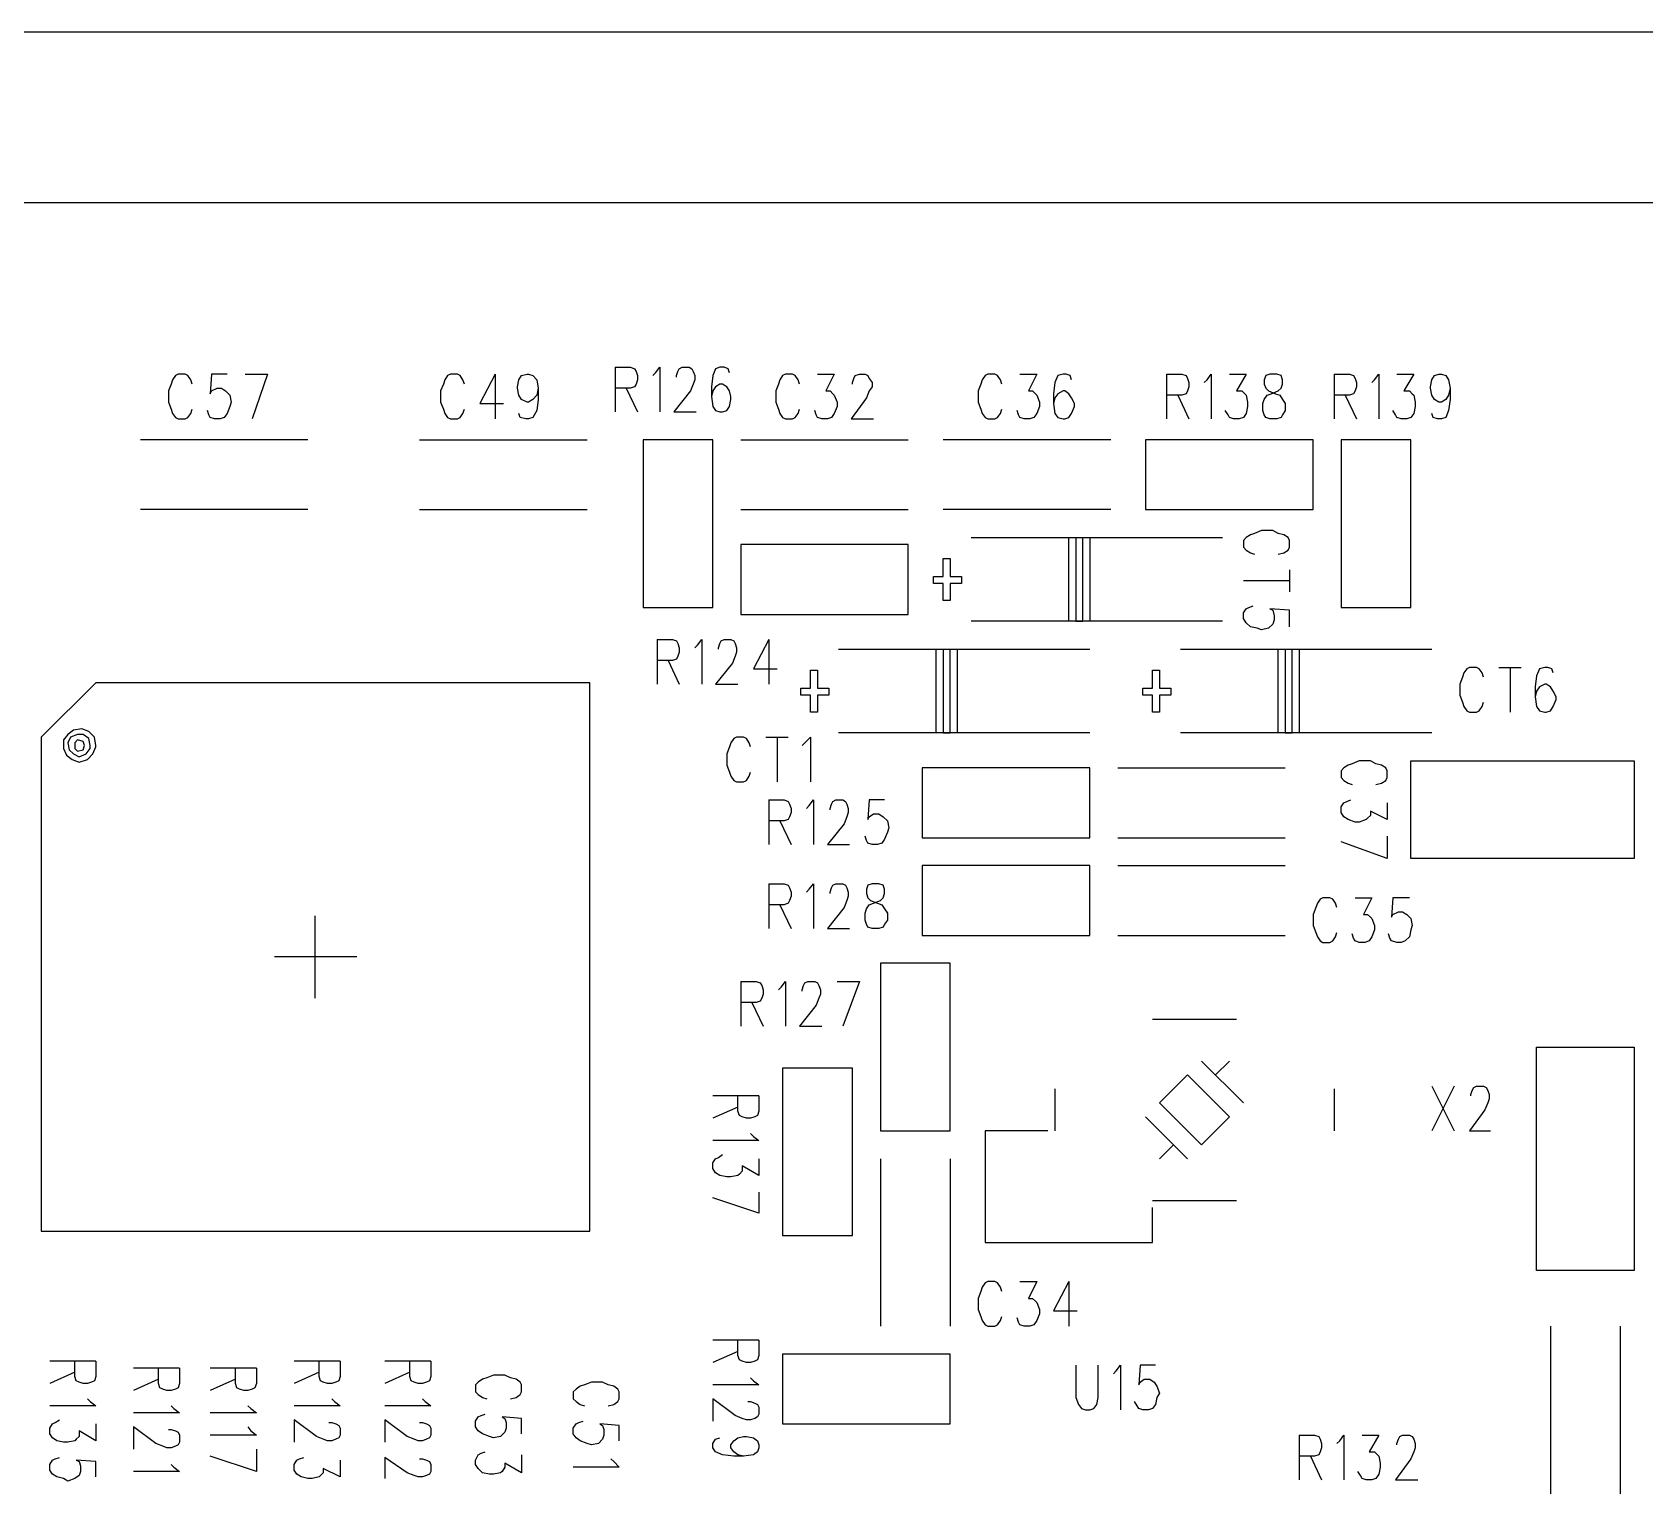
# Model space of a CAD drawing. Extents: x 295 to 953, y 10 to 290.
# Drawn here: x 544.35 to 592.76, y 206.12 to 250 of the extents above; entities that cross this region are included whole.
import ezdxf

# ---------------------------------------------------------------- set-up
doc = ezdxf.new("R2010")
doc.units = 0
doc.header["$LTSCALE"] = 5
doc.header["$MEASUREMENT"] = 0
doc.layers.add('SST0126_PHO', color=15, linetype='CONTINUOUS')

msp = doc.modelspace()

# ---------------------------------------------------------------- linework, layer by layer
at = {"layer": 'SST0126_PHO', "color": 7}
for p, q in [((864.353, 250), (505.478, 250)), ((519.517, 244.887), (835.938, 244.887)), ((548.645, 239.69), (548.561, 239.564)), ((548.729, 239.732), (548.645, 239.69)), ((548.938, 239.732), (548.729, 239.732)), ((549.022, 239.69), (548.938, 239.732)), ((549.106, 239.564), (549.022, 239.69)), ((549.735, 239.732), (549.693, 239.145)), ((550.196, 239.732), (549.735, 239.732)), ((550.74, 239.732), (551.411, 239.732)), ((551.411, 239.732), (550.95, 238.391)), ((556.817, 239.69), (556.733, 239.564)), ((556.901, 239.732), (556.817, 239.69)), ((557.111, 239.732), (556.901, 239.732)), ((557.194, 239.69), (557.111, 239.732)), ((557.278, 239.564), (557.194, 239.69)), ((558.242, 239.732), (557.781, 238.852)), ((558.242, 239.732), (558.242, 238.391)), ((558.955, 239.564), (559.039, 239.69)), ((559.039, 239.69), (559.206, 239.732)), ((559.206, 239.732), (559.248, 239.732)), ((559.248, 239.732), (559.374, 239.69)), ((559.374, 239.69), (559.5, 239.564)), ((561.847, 239.941), (562.308, 239.941)), ((561.847, 239.941), (561.847, 238.6)), ((562.308, 239.941), (562.433, 239.899)), ((562.433, 239.899), (562.475, 239.816)), ((562.475, 239.816), (562.517, 239.69)), ((562.517, 239.69), (562.517, 239.564)), ((562.978, 239.69), (563.062, 239.774)), ((563.062, 239.774), (563.188, 239.941)), ((563.188, 239.941), (563.188, 238.6)), ((563.691, 239.69), (563.732, 239.816)), ((563.691, 239.648), (563.691, 239.69)), ((563.732, 239.816), (563.774, 239.899)), ((563.774, 239.899), (563.858, 239.941)), ((563.858, 239.941), (564.068, 239.941)), ((564.068, 239.941), (564.152, 239.899)), ((564.152, 239.899), (564.193, 239.816)), ((564.193, 239.816), (564.235, 239.69)), ((564.235, 239.69), (564.235, 239.564)), ((564.78, 239.69), (564.738, 239.355)), ((564.864, 239.899), (564.78, 239.69)), ((564.99, 239.941), (564.864, 239.899)), ((565.115, 239.941), (564.99, 239.941)), ((565.241, 239.899), (565.115, 239.941)), ((565.283, 239.774), (565.241, 239.899)), ((566.876, 239.69), (566.792, 239.564)), ((566.96, 239.732), (566.876, 239.69)), ((567.169, 239.732), (566.96, 239.732)), ((567.253, 239.69), (567.169, 239.732)), ((567.337, 239.564), (567.253, 239.69)), ((567.923, 239.732), (568.426, 239.732)), ((568.426, 239.732), (568.175, 239.229)), ((569.013, 239.606), (569.055, 239.69)), ((569.055, 239.69), (569.181, 239.732)), ((569.181, 239.732), (569.348, 239.732)), ((569.348, 239.732), (569.432, 239.69)), ((569.432, 239.69), (569.474, 239.606)), ((572.953, 239.69), (572.869, 239.564)), ((573.036, 239.732), (572.953, 239.69)), ((573.246, 239.732), (573.036, 239.732)), ((573.33, 239.69), (573.246, 239.732)), ((573.414, 239.564), (573.33, 239.69)), ((574, 239.732), (574.503, 239.732)), ((574.503, 239.732), (574.252, 239.229)), ((575.132, 239.69), (575.048, 239.48)), ((575.3, 239.732), (575.132, 239.69)), ((575.383, 239.732), (575.3, 239.732)), ((575.509, 239.69), (575.383, 239.732)), ((575.551, 239.564), (575.509, 239.69)), ((578.401, 239.732), (578.862, 239.732)), ((578.401, 239.732), (578.401, 238.391)), ((578.862, 239.732), (578.988, 239.69)), ((578.988, 239.69), (579.03, 239.606)), ((579.616, 239.564), (579.742, 239.732)), ((579.742, 239.732), (579.742, 238.391)), ((580.287, 239.732), (580.79, 239.732)), ((580.79, 239.732), (580.496, 239.229)), ((581.377, 239.69), (581.335, 239.564)), ((581.502, 239.732), (581.377, 239.69)), ((581.712, 239.732), (581.502, 239.732)), ((581.838, 239.69), (581.712, 239.732)), ((581.879, 239.564), (581.838, 239.69)), ((583.43, 239.732), (583.891, 239.732)), ((583.43, 239.732), (583.43, 238.391)), ((583.891, 239.732), (584.017, 239.69)), ((584.017, 239.69), (584.059, 239.606)), ((584.646, 239.564), (584.771, 239.732)), ((584.771, 239.732), (584.771, 238.391)), ((585.316, 239.732), (585.819, 239.732)), ((585.819, 239.732), (585.526, 239.229)), ((586.364, 239.564), (586.448, 239.69)), ((586.448, 239.69), (586.573, 239.732)), ((586.573, 239.732), (586.657, 239.732)), ((586.657, 239.732), (586.783, 239.69)), ((586.783, 239.69), (586.867, 239.564)), ((548.519, 239.438), (548.435, 239.229)), ((548.435, 239.229), (548.435, 238.894)), ((548.561, 239.564), (548.519, 239.438)), ((549.148, 239.438), (549.106, 239.564)), ((549.693, 239.145), (549.735, 239.229)), ((549.735, 239.229), (549.902, 239.313)), ((549.902, 239.313), (550.028, 239.313)), ((550.028, 239.313), (550.154, 239.229)), ((550.154, 239.229), (550.279, 239.103)), ((556.692, 239.438), (556.608, 239.229)), ((556.608, 239.229), (556.608, 238.894)), ((556.733, 239.564), (556.692, 239.438)), ((557.32, 239.438), (557.278, 239.564)), ((558.913, 239.355), (558.955, 239.564)), ((558.913, 239.313), (558.913, 239.355)), ((558.955, 239.103), (558.913, 239.313)), ((559.5, 239.564), (559.541, 239.313)), ((559.541, 239.313), (559.5, 239.103)), ((559.541, 239.313), (559.541, 238.977)), ((562.308, 239.313), (561.847, 239.313)), ((562.182, 239.313), (562.517, 238.6)), ((562.433, 239.355), (562.308, 239.313)), ((562.475, 239.438), (562.433, 239.355)), ((562.517, 239.564), (562.475, 239.438)), ((564.11, 239.229), (563.607, 238.6)), ((564.193, 239.438), (564.11, 239.229)), ((564.235, 239.564), (564.193, 239.438)), ((564.738, 239.355), (564.738, 239.061)), ((564.78, 239.229), (564.738, 239.061)), ((564.864, 239.355), (564.78, 239.229)), ((564.99, 239.438), (564.864, 239.355)), ((565.074, 239.438), (564.99, 239.438)), ((565.199, 239.355), (565.074, 239.438)), ((565.283, 239.229), (565.199, 239.355)), ((565.325, 239.061), (565.283, 239.229)), ((566.75, 239.438), (566.666, 239.229)), ((566.666, 239.229), (566.666, 238.894)), ((566.792, 239.564), (566.75, 239.438)), ((567.379, 239.438), (567.337, 239.564)), ((568.175, 239.229), (568.301, 239.229)), ((568.301, 239.229), (568.384, 239.145)), ((568.384, 239.145), (568.426, 239.103)), ((568.971, 239.48), (569.013, 239.606)), ((568.971, 239.438), (568.971, 239.48)), ((569.474, 239.229), (569.39, 239.019)), ((569.474, 239.606), (569.558, 239.48)), ((569.558, 239.355), (569.474, 239.229)), ((569.558, 239.48), (569.558, 239.355)), ((572.827, 239.438), (572.743, 239.229)), ((572.743, 239.229), (572.743, 238.894)), ((572.869, 239.564), (572.827, 239.438)), ((573.456, 239.438), (573.414, 239.564)), ((574.252, 239.229), (574.378, 239.229)), ((574.378, 239.229), (574.461, 239.145)), ((574.461, 239.145), (574.503, 239.103)), ((575.048, 239.48), (575.006, 239.145)), ((575.006, 239.145), (575.006, 238.852)), ((575.132, 239.145), (575.048, 239.019)), ((575.3, 239.229), (575.132, 239.145)), ((575.342, 239.229), (575.3, 239.229)), ((575.467, 239.145), (575.342, 239.229)), ((575.551, 239.019), (575.467, 239.145)), ((578.988, 239.145), (578.862, 239.103)), ((579.03, 239.229), (578.988, 239.145)), ((579.03, 239.606), (579.072, 239.48)), ((579.072, 239.355), (579.03, 239.229)), ((579.072, 239.48), (579.072, 239.355)), ((579.533, 239.48), (579.616, 239.564)), ((580.496, 239.229), (580.664, 239.229)), ((580.664, 239.229), (580.748, 239.145)), ((580.748, 239.145), (580.79, 239.103)), ((581.335, 239.564), (581.335, 239.438)), ((581.335, 239.438), (581.377, 239.313)), ((581.377, 239.313), (581.46, 239.229)), ((581.418, 239.103), (581.544, 239.145)), ((581.46, 239.229), (581.67, 239.145)), ((581.544, 239.145), (581.754, 239.229)), ((581.67, 239.145), (581.796, 239.103)), ((581.754, 239.229), (581.838, 239.313)), ((581.838, 239.313), (581.879, 239.438)), ((581.879, 239.438), (581.879, 239.564)), ((584.017, 239.145), (583.891, 239.103)), ((584.059, 239.229), (584.017, 239.145)), ((584.059, 239.606), (584.101, 239.48)), ((584.101, 239.355), (584.059, 239.229)), ((584.101, 239.48), (584.101, 239.355)), ((584.562, 239.48), (584.646, 239.564)), ((585.526, 239.229), (585.693, 239.229)), ((585.693, 239.229), (585.777, 239.145)), ((585.777, 239.145), (585.819, 239.103)), ((586.322, 239.355), (586.364, 239.564)), ((586.322, 239.313), (586.322, 239.355)), ((586.364, 239.103), (586.322, 239.313)), ((586.867, 239.564), (586.909, 239.313)), ((586.909, 239.313), (586.867, 239.103)), ((586.909, 239.313), (586.909, 238.977)), ((548.435, 238.894), (548.519, 238.684)), ((548.519, 238.684), (548.561, 238.558)), ((549.106, 238.558), (549.148, 238.684)), ((549.651, 238.516), (549.609, 238.642)), ((550.279, 238.768), (550.196, 238.558)), ((550.279, 239.103), (550.321, 238.894)), ((550.321, 238.894), (550.279, 238.768)), ((556.608, 238.894), (556.692, 238.684)), ((556.692, 238.684), (556.733, 238.558)), ((557.278, 238.558), (557.32, 238.684)), ((557.781, 238.852), (558.494, 238.852)), ((559.039, 238.977), (558.955, 239.103)), ((559.206, 238.894), (559.039, 238.977)), ((559.248, 238.894), (559.206, 238.894)), ((559.374, 238.977), (559.248, 238.894)), ((559.5, 239.103), (559.374, 238.977)), ((559.5, 238.642), (559.374, 238.433)), ((559.541, 238.977), (559.5, 238.642)), ((564.738, 239.061), (564.78, 238.768)), ((564.78, 238.768), (564.864, 238.642)), ((564.864, 238.642), (564.99, 238.6)), ((565.074, 238.6), (565.199, 238.642)), ((565.199, 238.642), (565.283, 238.768)), ((565.283, 238.768), (565.325, 238.977)), ((565.325, 238.977), (565.325, 239.061)), ((566.666, 238.894), (566.75, 238.684)), ((566.75, 238.684), (566.792, 238.558)), ((567.337, 238.558), (567.379, 238.684)), ((567.882, 238.516), (567.84, 238.642)), ((568.426, 239.103), (568.51, 238.894)), ((568.51, 238.768), (568.426, 238.558)), ((568.51, 238.894), (568.51, 238.768)), ((569.39, 239.019), (568.929, 238.391)), ((572.743, 238.894), (572.827, 238.684)), ((572.827, 238.684), (572.869, 238.558)), ((573.414, 238.558), (573.456, 238.684)), ((573.958, 238.516), (573.917, 238.642)), ((574.503, 239.103), (574.587, 238.894)), ((574.587, 238.768), (574.503, 238.558)), ((574.587, 238.894), (574.587, 238.768)), ((575.048, 239.019), (575.006, 238.852)), ((575.006, 238.852), (575.048, 238.558)), ((575.635, 238.852), (575.551, 239.019)), ((575.551, 238.558), (575.635, 238.768)), ((575.635, 238.768), (575.635, 238.852)), ((578.862, 239.103), (578.401, 239.103)), ((578.736, 239.103), (579.072, 238.391)), ((580.245, 238.516), (580.161, 238.642)), ((580.79, 239.103), (580.832, 238.894)), ((580.832, 238.768), (580.79, 238.558)), ((580.832, 238.894), (580.832, 238.768)), ((581.293, 238.852), (581.335, 238.977)), ((581.293, 238.642), (581.293, 238.852)), ((581.335, 238.516), (581.293, 238.642)), ((581.335, 238.977), (581.418, 239.103)), ((581.796, 239.103), (581.879, 238.977)), ((581.879, 238.977), (581.963, 238.852)), ((581.963, 238.642), (581.879, 238.516)), ((581.963, 238.852), (581.963, 238.642)), ((583.891, 239.103), (583.43, 239.103)), ((583.765, 239.103), (584.101, 238.391)), ((585.274, 238.516), (585.19, 238.642)), ((585.819, 239.103), (585.861, 238.894)), ((585.861, 238.768), (585.819, 238.558)), ((585.861, 238.894), (585.861, 238.768)), ((586.448, 238.977), (586.364, 239.103)), ((586.573, 238.894), (586.448, 238.977)), ((586.657, 238.894), (586.573, 238.894)), ((586.783, 238.977), (586.657, 238.894)), ((586.867, 239.103), (586.783, 238.977)), ((586.867, 238.642), (586.783, 238.433)), ((586.909, 238.977), (586.867, 238.642)), ((548.561, 238.558), (548.645, 238.433)), ((548.645, 238.433), (548.729, 238.391)), ((548.729, 238.391), (548.938, 238.391)), ((548.938, 238.391), (549.022, 238.433)), ((549.022, 238.433), (549.106, 238.558)), ((549.693, 238.433), (549.651, 238.516)), ((549.818, 238.391), (549.693, 238.433)), ((549.986, 238.391), (549.818, 238.391)), ((550.112, 238.433), (549.986, 238.391)), ((550.196, 238.558), (550.112, 238.433)), ((556.733, 238.558), (556.817, 238.433)), ((556.817, 238.433), (556.901, 238.391)), ((556.901, 238.391), (557.111, 238.391)), ((557.111, 238.391), (557.194, 238.433)), ((557.194, 238.433), (557.278, 238.558)), ((558.997, 238.433), (558.955, 238.558)), ((559.164, 238.391), (558.997, 238.433)), ((559.248, 238.391), (559.164, 238.391)), ((559.374, 238.433), (559.248, 238.391)), ((563.607, 238.6), (564.277, 238.6)), ((564.99, 238.6), (565.074, 238.6)), ((566.792, 238.558), (566.876, 238.433)), ((566.876, 238.433), (566.96, 238.391)), ((566.96, 238.391), (567.169, 238.391)), ((567.169, 238.391), (567.253, 238.433)), ((567.253, 238.433), (567.337, 238.558)), ((567.923, 238.433), (567.882, 238.516)), ((568.049, 238.391), (567.923, 238.433)), ((568.217, 238.391), (568.049, 238.391)), ((568.343, 238.433), (568.217, 238.391)), ((568.426, 238.558), (568.343, 238.433)), ((568.929, 238.391), (569.6, 238.391)), ((572.869, 238.558), (572.953, 238.433)), ((572.953, 238.433), (573.036, 238.391)), ((573.036, 238.391), (573.246, 238.391)), ((573.246, 238.391), (573.33, 238.433)), ((573.33, 238.433), (573.414, 238.558)), ((574, 238.433), (573.958, 238.516)), ((574.126, 238.391), (574, 238.433)), ((574.294, 238.391), (574.126, 238.391)), ((574.42, 238.433), (574.294, 238.391)), ((574.503, 238.558), (574.42, 238.433)), ((575.048, 238.558), (575.132, 238.433)), ((575.132, 238.433), (575.3, 238.391)), ((575.3, 238.391), (575.342, 238.391)), ((575.342, 238.391), (575.467, 238.433)), ((575.467, 238.433), (575.551, 238.558)), ((580.287, 238.433), (580.245, 238.516)), ((580.413, 238.391), (580.287, 238.433)), ((580.58, 238.391), (580.413, 238.391)), ((580.706, 238.433), (580.58, 238.391)), ((580.79, 238.558), (580.706, 238.433)), ((581.377, 238.433), (581.335, 238.516)), ((581.502, 238.391), (581.377, 238.433)), ((581.712, 238.391), (581.502, 238.391)), ((581.838, 238.433), (581.712, 238.391)), ((581.879, 238.516), (581.838, 238.433)), ((585.316, 238.433), (585.274, 238.516)), ((585.442, 238.391), (585.316, 238.433)), ((585.609, 238.391), (585.442, 238.391)), ((585.735, 238.433), (585.609, 238.391)), ((585.819, 238.558), (585.735, 238.433)), ((586.406, 238.433), (586.364, 238.558)), ((586.531, 238.391), (586.406, 238.433)), ((586.657, 238.391), (586.531, 238.391)), ((586.783, 238.433), (586.657, 238.391)), ((552.626, 237.762), (547.597, 237.762)), ((555.979, 237.762), (561.008, 237.762)), ((564.78, 237.762), (562.685, 237.762)), ((562.685, 237.762), (562.685, 232.733)), ((564.78, 232.733), (564.78, 237.762)), ((565.618, 237.762), (570.648, 237.762)), ((576.725, 237.762), (571.695, 237.762)), ((577.772, 237.762), (577.772, 235.666)), ((582.802, 237.762), (577.772, 237.762)), ((582.802, 235.666), (582.802, 237.762)), ((585.735, 237.762), (583.64, 237.762)), ((583.64, 237.762), (583.64, 232.733)), ((585.735, 232.733), (585.735, 237.762)), ((552.626, 235.666), (547.597, 235.666)), ((555.979, 235.666), (561.008, 235.666)), ((565.618, 235.666), (570.648, 235.666)), ((576.725, 235.666), (571.695, 235.666)), ((577.772, 235.666), (582.802, 235.666)), ((572.534, 234.828), (580.077, 234.828)), ((575.467, 232.314), (575.467, 234.828)), ((575.467, 234.828), (575.677, 234.828)), ((575.677, 234.828), (575.677, 232.314)), ((575.886, 232.314), (575.886, 234.828)), ((575.886, 234.828), (576.096, 234.828)), ((576.096, 234.828), (576.096, 232.314)), ((580.79, 234.828), (580.706, 234.744)), ((580.916, 234.912), (580.79, 234.828)), ((581.041, 234.954), (580.916, 234.912)), ((581.251, 235.038), (581.041, 234.954)), ((581.586, 235.038), (581.251, 235.038)), ((581.754, 234.954), (581.586, 235.038)), ((581.921, 234.912), (581.754, 234.954)), ((582.047, 234.828), (581.921, 234.912)), ((582.089, 234.744), (582.047, 234.828)), ((565.618, 234.619), (565.618, 232.523)), ((570.648, 234.619), (565.618, 234.619)), ((570.648, 232.523), (570.648, 234.619)), ((580.706, 234.744), (580.706, 234.535)), ((580.706, 234.535), (580.79, 234.451)), ((580.79, 234.451), (580.916, 234.367)), ((580.916, 234.367), (581.041, 234.325)), ((581.754, 234.325), (581.921, 234.367)), ((581.921, 234.367), (582.047, 234.451)), ((582.047, 234.451), (582.089, 234.535)), ((582.089, 234.535), (582.089, 234.744)), ((571.695, 233.655), (571.695, 234.2)), ((571.695, 234.2), (571.905, 234.2)), ((571.905, 234.2), (571.905, 233.655)), ((582.089, 233.864), (582.089, 233.194)), ((571.402, 233.655), (571.695, 233.655)), ((571.402, 233.445), (571.402, 233.655)), ((571.695, 233.445), (571.402, 233.445)), ((571.695, 232.942), (571.695, 233.445)), ((571.905, 233.655), (572.24, 233.655)), ((572.24, 233.445), (571.905, 233.445)), ((571.905, 233.445), (571.905, 232.942)), ((572.24, 233.655), (572.24, 233.445)), ((582.089, 233.529), (580.706, 233.529)), ((571.905, 232.942), (571.695, 232.942)), ((562.685, 232.733), (564.78, 232.733)), ((565.618, 232.523), (570.648, 232.523)), ((580.706, 232.565), (580.79, 232.691)), ((580.706, 232.397), (580.706, 232.565)), ((580.79, 232.272), (580.706, 232.397)), ((580.79, 232.691), (580.874, 232.733)), ((580.874, 232.733), (580.999, 232.775)), ((582.089, 232.649), (581.502, 232.691)), ((581.502, 232.691), (581.586, 232.649)), ((581.586, 232.649), (581.628, 232.481)), ((581.628, 232.356), (581.586, 232.23)), ((581.628, 232.481), (581.628, 232.356)), ((582.089, 232.146), (582.089, 232.649)), ((583.64, 232.733), (585.735, 232.733)), ((580.077, 232.314), (572.534, 232.314)), ((575.677, 232.314), (575.886, 232.314)), ((580.916, 232.146), (580.79, 232.272)), ((581.125, 232.104), (580.916, 232.146)), ((581.251, 232.062), (581.125, 232.104)), ((581.46, 232.104), (581.251, 232.062)), ((581.586, 232.23), (581.46, 232.104)), ((563.104, 231.769), (563.565, 231.769)), ((563.104, 231.769), (563.104, 230.428)), ((563.565, 231.769), (563.691, 231.727)), ((563.691, 231.727), (563.732, 231.643)), ((563.732, 231.643), (563.774, 231.517)), ((563.774, 231.392), (563.732, 231.266)), ((563.774, 231.517), (563.774, 231.392)), ((564.235, 231.517), (564.319, 231.601)), ((564.319, 231.601), (564.445, 231.769)), ((564.445, 231.769), (564.445, 230.428)), ((564.948, 231.517), (564.99, 231.643)), ((564.948, 231.475), (564.948, 231.517)), ((564.99, 231.643), (565.032, 231.727)), ((565.032, 231.727), (565.115, 231.769)), ((565.115, 231.769), (565.325, 231.769)), ((565.325, 231.769), (565.409, 231.727)), ((565.409, 231.727), (565.451, 231.643)), ((565.451, 231.643), (565.493, 231.517)), ((565.493, 231.392), (565.451, 231.266)), ((565.493, 231.517), (565.493, 231.392)), ((566.457, 231.769), (565.996, 230.889)), ((566.457, 231.769), (566.457, 230.428)), ((568.552, 231.475), (576.096, 231.475)), ((571.486, 228.961), (571.486, 231.475)), ((571.486, 231.475), (571.695, 231.475)), ((571.695, 231.475), (571.695, 228.961)), ((571.905, 228.961), (571.905, 231.475)), ((571.905, 231.475), (572.114, 231.475)), ((572.114, 231.475), (572.114, 228.961)), ((578.82, 231.475), (586.364, 231.475)), ((581.754, 228.961), (581.754, 231.475)), ((581.754, 231.475), (581.963, 231.475)), ((581.963, 231.475), (581.963, 228.961)), ((582.173, 228.961), (582.173, 231.475)), ((582.173, 231.475), (582.382, 231.475)), ((582.382, 231.475), (582.382, 228.961)), ((563.565, 231.14), (563.104, 231.14)), ((563.439, 231.14), (563.774, 230.428)), ((563.691, 231.182), (563.565, 231.14)), ((563.732, 231.266), (563.691, 231.182)), ((565.367, 231.056), (564.864, 230.428)), ((565.451, 231.266), (565.367, 231.056)), ((587.495, 230.931), (587.412, 230.889)), ((587.705, 230.931), (587.495, 230.931)), ((587.789, 230.889), (587.705, 230.931)), ((588.376, 230.931), (589.046, 230.931)), ((588.711, 230.931), (588.711, 229.59)), ((589.759, 230.931), (589.591, 230.889)), ((589.842, 230.931), (589.759, 230.931)), ((589.968, 230.889), (589.842, 230.931)), ((546.256, 230.47), (544.621, 228.835)), ((561.092, 230.47), (546.256, 230.47)), ((561.092, 213.999), (561.092, 230.47)), ((564.864, 230.428), (565.535, 230.428)), ((565.996, 230.889), (566.708, 230.889)), ((567.714, 230.302), (567.714, 230.847)), ((567.714, 230.847), (567.923, 230.847)), ((567.923, 230.847), (567.923, 230.302)), ((577.982, 230.302), (577.982, 230.847)), ((577.982, 230.847), (578.191, 230.847)), ((578.191, 230.847), (578.191, 230.302)), ((587.286, 230.637), (587.202, 230.428)), ((587.202, 230.428), (587.202, 230.092)), ((587.328, 230.763), (587.286, 230.637)), ((587.412, 230.889), (587.328, 230.763)), ((587.873, 230.763), (587.789, 230.889)), ((587.915, 230.637), (587.873, 230.763)), ((589.507, 230.679), (589.465, 230.344)), ((589.591, 230.889), (589.507, 230.679)), ((589.759, 230.428), (589.591, 230.344)), ((589.8, 230.428), (589.759, 230.428)), ((589.926, 230.344), (589.8, 230.428)), ((590.01, 230.763), (589.968, 230.889)), ((567.421, 230.302), (567.714, 230.302)), ((567.421, 230.092), (567.421, 230.302)), ((567.714, 230.092), (567.421, 230.092)), ((567.714, 229.59), (567.714, 230.092)), ((567.923, 230.302), (568.259, 230.302)), ((568.259, 230.092), (567.923, 230.092)), ((567.923, 230.092), (567.923, 229.59)), ((568.259, 230.302), (568.259, 230.092)), ((577.688, 230.302), (577.982, 230.302)), ((577.688, 230.092), (577.688, 230.302)), ((577.982, 230.092), (577.688, 230.092)), ((577.982, 229.59), (577.982, 230.092)), ((578.191, 230.302), (578.527, 230.302)), ((578.527, 230.092), (578.191, 230.092)), ((578.191, 230.092), (578.191, 229.59)), ((578.527, 230.302), (578.527, 230.092)), ((587.202, 230.092), (587.286, 229.883)), ((589.465, 230.344), (589.465, 230.051)), ((589.507, 230.218), (589.465, 230.051)), ((589.465, 230.051), (589.507, 229.757)), ((589.591, 230.344), (589.507, 230.218)), ((590.01, 230.218), (589.926, 230.344)), ((590.094, 230.051), (590.01, 230.218)), ((590.01, 229.757), (590.094, 229.967)), ((590.094, 229.967), (590.094, 230.051)), ((567.923, 229.59), (567.714, 229.59)), ((578.191, 229.59), (577.982, 229.59)), ((587.286, 229.883), (587.328, 229.757)), ((587.328, 229.757), (587.412, 229.631)), ((587.412, 229.631), (587.495, 229.59)), ((587.495, 229.59), (587.705, 229.59)), ((587.705, 229.59), (587.789, 229.631)), ((587.789, 229.631), (587.873, 229.757)), ((587.873, 229.757), (587.915, 229.883)), ((589.507, 229.757), (589.591, 229.631)), ((589.591, 229.631), (589.759, 229.59)), ((589.759, 229.59), (589.8, 229.59)), ((589.8, 229.59), (589.926, 229.631)), ((589.926, 229.631), (590.01, 229.757)), ((545.585, 229.045), (545.418, 228.919)), ((545.837, 229.087), (545.585, 229.045)), ((546.046, 229.003), (545.837, 229.087)), ((546.214, 228.835), (546.046, 229.003)), ((576.096, 228.961), (568.552, 228.961)), ((571.695, 228.961), (571.905, 228.961)), ((586.364, 228.961), (578.82, 228.961)), ((581.963, 228.961), (582.173, 228.961)), ((544.621, 228.835), (544.621, 213.999)), ((545.418, 228.919), (545.292, 228.751)), ((545.292, 228.751), (545.292, 228.5)), ((545.292, 228.5), (545.376, 228.29)), ((545.502, 228.835), (545.418, 228.667)), ((545.418, 228.667), (545.46, 228.458)), ((545.711, 228.919), (545.502, 228.835)), ((545.711, 228.751), (545.627, 228.667)), ((545.627, 228.667), (545.627, 228.5)), ((545.627, 228.5), (545.711, 228.416)), ((545.879, 228.919), (545.711, 228.919)), ((545.879, 228.709), (545.711, 228.751)), ((546.046, 228.793), (545.879, 228.919)), ((545.921, 228.584), (545.879, 228.709)), ((545.879, 228.458), (545.921, 228.584)), ((545.963, 228.332), (546.088, 228.5)), ((546.088, 228.584), (546.046, 228.793)), ((546.088, 228.5), (546.088, 228.584)), ((546.172, 228.332), (546.256, 228.542)), ((546.256, 228.584), (546.214, 228.835)), ((546.256, 228.542), (546.256, 228.584)), ((565.283, 228.542), (565.199, 228.332)), ((565.325, 228.667), (565.283, 228.542)), ((565.409, 228.793), (565.325, 228.667)), ((565.493, 228.835), (565.409, 228.793)), ((565.702, 228.835), (565.493, 228.835)), ((565.786, 228.793), (565.702, 228.835)), ((565.87, 228.667), (565.786, 228.793)), ((565.912, 228.542), (565.87, 228.667)), ((566.373, 228.835), (567.043, 228.835)), ((566.708, 228.835), (566.708, 227.494)), ((567.462, 228.584), (567.546, 228.667)), ((567.546, 228.667), (567.714, 228.835)), ((567.714, 228.835), (567.714, 227.494)), ((545.376, 228.29), (545.544, 228.165)), ((545.46, 228.458), (545.585, 228.332)), ((545.544, 228.165), (545.753, 228.081)), ((545.585, 228.332), (545.753, 228.248)), ((545.711, 228.416), (545.879, 228.458)), ((545.753, 228.248), (545.963, 228.332)), ((545.753, 228.081), (546.005, 228.165)), ((546.005, 228.165), (546.172, 228.332)), ((565.199, 228.332), (565.199, 227.997)), ((565.199, 227.997), (565.283, 227.787)), ((583.849, 227.997), (583.724, 227.913)), ((583.975, 228.039), (583.849, 227.997)), ((584.185, 228.123), (583.975, 228.039)), ((584.52, 228.123), (584.185, 228.123)), ((584.687, 228.039), (584.52, 228.123)), ((584.855, 227.997), (584.687, 228.039)), ((584.981, 227.913), (584.855, 227.997)), ((585.735, 225.189), (585.735, 228.123)), ((585.735, 228.123), (592.441, 228.123)), ((592.441, 228.123), (592.441, 225.189)), ((565.283, 227.787), (565.325, 227.662)), ((565.325, 227.662), (565.409, 227.536)), ((565.409, 227.536), (565.493, 227.494)), ((565.702, 227.494), (565.786, 227.536)), ((565.786, 227.536), (565.87, 227.662)), ((565.87, 227.662), (565.912, 227.787)), ((571.067, 227.913), (571.067, 225.818)), ((576.096, 227.913), (571.067, 227.913)), ((576.096, 225.818), (576.096, 227.913)), ((576.934, 227.913), (581.963, 227.913)), ((583.724, 227.913), (583.64, 227.829)), ((583.64, 227.829), (583.64, 227.62)), ((583.64, 227.62), (583.724, 227.536)), ((583.724, 227.536), (583.849, 227.452)), ((584.855, 227.452), (584.981, 227.536)), ((585.023, 227.829), (584.981, 227.913)), ((584.981, 227.536), (585.023, 227.62)), ((585.023, 227.62), (585.023, 227.829)), ((565.493, 227.494), (565.702, 227.494)), ((583.849, 227.452), (583.975, 227.41)), ((584.687, 227.41), (584.855, 227.452)), ((566.457, 226.949), (566.918, 226.949)), ((566.457, 226.949), (566.457, 225.608)), ((566.918, 226.949), (567.043, 226.907)), ((567.043, 226.907), (567.085, 226.823)), ((567.085, 226.823), (567.127, 226.698)), ((567.127, 226.572), (567.085, 226.446)), ((567.127, 226.698), (567.127, 226.572)), ((567.588, 226.698), (567.672, 226.782)), ((567.672, 226.782), (567.798, 226.949)), ((567.798, 226.949), (567.798, 225.608)), ((568.301, 226.698), (568.343, 226.823)), ((568.301, 226.656), (568.301, 226.698)), ((568.343, 226.823), (568.384, 226.907)), ((568.384, 226.907), (568.468, 226.949)), ((568.468, 226.949), (568.678, 226.949)), ((568.678, 226.949), (568.762, 226.907)), ((568.762, 226.907), (568.804, 226.823)), ((568.804, 226.823), (568.845, 226.698)), ((568.845, 226.572), (568.804, 226.446)), ((568.845, 226.698), (568.845, 226.572)), ((569.474, 226.949), (569.432, 226.362)), ((569.935, 226.949), (569.474, 226.949)), ((583.64, 226.74), (583.724, 226.865)), ((583.64, 226.572), (583.64, 226.74)), ((583.724, 226.446), (583.64, 226.572)), ((583.724, 226.865), (583.807, 226.907)), ((583.807, 226.907), (583.933, 226.949)), ((585.023, 226.362), (584.52, 226.614)), ((584.52, 226.614), (584.52, 226.488)), ((585.023, 226.865), (585.023, 226.362)), ((566.918, 226.321), (566.457, 226.321)), ((566.792, 226.321), (567.127, 225.608)), ((567.043, 226.362), (566.918, 226.321)), ((567.085, 226.446), (567.043, 226.362)), ((568.72, 226.237), (568.217, 225.608)), ((568.804, 226.446), (568.72, 226.237)), ((569.432, 226.362), (569.474, 226.446)), ((569.474, 226.446), (569.6, 226.53)), ((569.6, 226.53), (569.767, 226.53)), ((569.767, 226.53), (569.893, 226.446)), ((569.893, 226.446), (570.019, 226.321)), ((570.019, 226.321), (570.061, 226.111)), ((570.061, 226.111), (570.019, 225.985)), ((583.849, 226.362), (583.724, 226.446)), ((584.059, 226.279), (583.849, 226.362)), ((584.185, 226.279), (584.059, 226.279)), ((584.394, 226.362), (584.185, 226.279)), ((584.436, 226.404), (584.394, 226.362)), ((584.52, 226.488), (584.436, 226.404)), ((568.217, 225.608), (568.887, 225.608)), ((569.39, 225.734), (569.348, 225.86)), ((569.432, 225.65), (569.39, 225.734)), ((569.558, 225.608), (569.432, 225.65)), ((569.726, 225.608), (569.558, 225.608)), ((569.851, 225.65), (569.726, 225.608)), ((569.935, 225.776), (569.851, 225.65)), ((570.019, 225.985), (569.935, 225.776)), ((571.067, 225.818), (576.096, 225.818)), ((576.934, 225.818), (581.963, 225.818)), ((585.023, 225.189), (583.64, 225.692)), ((585.023, 225.86), (585.023, 225.189)), ((592.441, 225.189), (585.735, 225.189)), ((571.067, 224.979), (571.067, 222.884)), ((576.096, 224.979), (571.067, 224.979)), ((576.096, 222.884), (576.096, 224.979)), ((576.934, 224.979), (581.963, 224.979)), ((566.457, 224.435), (566.918, 224.435)), ((566.457, 224.435), (566.457, 223.093)), ((566.918, 224.435), (567.043, 224.393)), ((567.043, 224.393), (567.085, 224.309)), ((567.085, 224.309), (567.127, 224.183)), ((567.127, 224.183), (567.127, 224.057)), ((567.588, 224.183), (567.672, 224.267)), ((567.672, 224.267), (567.798, 224.435)), ((567.798, 224.435), (567.798, 223.093)), ((568.301, 224.183), (568.343, 224.309)), ((568.301, 224.141), (568.301, 224.183)), ((568.343, 224.309), (568.384, 224.393)), ((568.384, 224.393), (568.468, 224.435)), ((568.468, 224.435), (568.678, 224.435)), ((568.678, 224.435), (568.762, 224.393)), ((568.762, 224.393), (568.804, 224.309)), ((568.804, 224.309), (568.845, 224.183)), ((568.845, 224.183), (568.845, 224.057)), ((569.432, 224.393), (569.39, 224.267)), ((569.39, 224.267), (569.39, 224.141)), ((569.39, 224.141), (569.432, 224.015)), ((569.558, 224.435), (569.432, 224.393)), ((569.767, 224.435), (569.558, 224.435)), ((569.893, 224.393), (569.767, 224.435)), ((569.935, 224.267), (569.893, 224.393)), ((569.893, 224.015), (569.935, 224.141)), ((569.935, 224.141), (569.935, 224.267)), ((566.918, 223.806), (566.457, 223.806)), ((566.792, 223.806), (567.127, 223.093)), ((567.043, 223.848), (566.918, 223.806)), ((567.085, 223.932), (567.043, 223.848)), ((567.127, 224.057), (567.085, 223.932)), ((568.72, 223.722), (568.217, 223.093)), ((568.804, 223.932), (568.72, 223.722)), ((568.845, 224.057), (568.804, 223.932)), ((569.348, 223.554), (569.39, 223.68)), ((569.39, 223.68), (569.474, 223.806)), ((569.432, 224.015), (569.516, 223.932)), ((569.474, 223.806), (569.6, 223.848)), ((569.516, 223.932), (569.726, 223.848)), ((569.6, 223.848), (569.809, 223.932)), ((569.726, 223.848), (569.851, 223.806)), ((569.809, 223.932), (569.893, 224.015)), ((569.851, 223.806), (569.935, 223.68)), ((569.935, 223.68), (570.019, 223.554)), ((582.885, 223.722), (582.802, 223.513)), ((582.927, 223.848), (582.885, 223.722)), ((583.011, 223.974), (582.927, 223.848)), ((583.095, 224.015), (583.011, 223.974)), ((583.304, 224.015), (583.095, 224.015)), ((583.388, 223.974), (583.304, 224.015)), ((583.472, 223.848), (583.388, 223.974)), ((583.514, 223.722), (583.472, 223.848)), ((584.059, 224.015), (584.562, 224.015)), ((584.562, 224.015), (584.31, 223.513)), ((585.19, 224.015), (585.148, 223.429)), ((585.693, 224.015), (585.19, 224.015)), ((552.836, 223.471), (552.836, 220.998)), ((569.348, 223.345), (569.348, 223.554)), ((569.39, 223.219), (569.348, 223.345)), ((569.432, 223.135), (569.39, 223.219)), ((569.935, 223.219), (569.893, 223.135)), ((570.019, 223.345), (569.935, 223.219)), ((570.019, 223.554), (570.019, 223.345)), ((582.802, 223.513), (582.802, 223.177)), ((582.802, 223.177), (582.885, 222.968)), ((584.31, 223.513), (584.436, 223.513)), ((584.436, 223.513), (584.52, 223.429)), ((584.52, 223.429), (584.562, 223.387)), ((584.562, 223.387), (584.646, 223.177)), ((584.646, 223.177), (584.646, 223.052)), ((585.148, 223.429), (585.19, 223.513)), ((585.19, 223.513), (585.358, 223.596)), ((585.358, 223.596), (585.484, 223.596)), ((585.484, 223.596), (585.609, 223.513)), ((585.609, 223.513), (585.735, 223.387)), ((585.735, 223.387), (585.777, 223.177)), ((585.777, 223.177), (585.735, 223.052)), ((568.217, 223.093), (568.887, 223.093)), ((569.558, 223.093), (569.432, 223.135)), ((569.767, 223.093), (569.558, 223.093)), ((569.893, 223.135), (569.767, 223.093)), ((571.067, 222.884), (576.096, 222.884)), ((576.934, 222.884), (581.963, 222.884)), ((582.885, 222.968), (582.927, 222.842)), ((582.927, 222.842), (583.011, 222.716)), ((583.011, 222.716), (583.095, 222.674)), ((583.095, 222.674), (583.304, 222.674)), ((583.304, 222.674), (583.388, 222.716)), ((583.388, 222.716), (583.472, 222.842)), ((583.472, 222.842), (583.514, 222.968)), ((584.017, 222.8), (583.975, 222.926)), ((584.059, 222.716), (584.017, 222.8)), ((584.185, 222.674), (584.059, 222.716)), ((584.352, 222.674), (584.185, 222.674)), ((584.478, 222.716), (584.352, 222.674)), ((584.562, 222.842), (584.478, 222.716)), ((584.646, 223.052), (584.562, 222.842)), ((585.107, 222.8), (585.065, 222.926)), ((585.148, 222.716), (585.107, 222.8)), ((585.316, 222.674), (585.148, 222.716)), ((585.442, 222.674), (585.316, 222.674)), ((585.568, 222.716), (585.442, 222.674)), ((585.693, 222.842), (585.568, 222.716)), ((585.735, 223.052), (585.693, 222.842)), ((551.62, 222.255), (554.093, 222.255)), ((571.905, 222.046), (569.809, 222.046)), ((569.809, 222.046), (569.809, 217.017)), ((571.905, 217.017), (571.905, 222.046)), ((565.618, 221.501), (566.079, 221.501)), ((565.618, 221.501), (565.618, 220.16)), ((566.079, 221.501), (566.205, 221.459)), ((566.205, 221.459), (566.247, 221.375)), ((566.247, 221.375), (566.289, 221.249)), ((566.289, 221.249), (566.289, 221.124)), ((566.75, 221.249), (566.834, 221.333)), ((566.834, 221.333), (566.96, 221.501)), ((566.96, 221.501), (566.96, 220.16)), ((567.462, 221.249), (567.504, 221.375)), ((567.462, 221.208), (567.462, 221.249)), ((567.504, 221.375), (567.546, 221.459)), ((567.546, 221.459), (567.63, 221.501)), ((567.63, 221.501), (567.84, 221.501)), ((567.84, 221.501), (567.923, 221.459)), ((567.923, 221.459), (567.965, 221.375)), ((567.965, 221.375), (568.007, 221.249)), ((568.007, 221.249), (568.007, 221.124)), ((568.51, 221.501), (569.181, 221.501)), ((569.181, 221.501), (568.678, 220.16)), ((566.079, 220.872), (565.618, 220.872)), ((565.954, 220.872), (566.289, 220.16)), ((566.205, 220.914), (566.079, 220.872)), ((566.247, 220.998), (566.205, 220.914)), ((566.289, 221.124), (566.247, 220.998)), ((567.882, 220.788), (567.379, 220.16)), ((567.965, 220.998), (567.882, 220.788)), ((568.007, 221.124), (567.965, 220.998)), ((577.982, 220.369), (580.496, 220.369)), ((567.379, 220.16), (568.049, 220.16)), ((589.507, 212.825), (589.507, 219.531)), ((589.507, 219.531), (592.441, 219.531)), ((592.441, 219.531), (592.441, 212.825)), ((568.971, 218.902), (566.876, 218.902)), ((566.876, 218.902), (566.876, 213.873)), ((568.971, 213.873), (568.971, 218.902)), ((579.449, 219.112), (580.706, 217.855)), ((580.287, 219.112), (579.868, 218.693)), ((578.191, 217.855), (579.03, 218.693)), ((579.03, 218.693), (580.287, 217.436)), ((587.034, 218.358), (586.364, 217.017)), ((586.364, 218.358), (587.034, 217.017)), ((587.579, 218.232), (587.621, 218.316)), ((587.621, 218.316), (587.705, 218.358)), ((587.705, 218.358), (587.915, 218.358)), ((587.915, 218.358), (587.998, 218.316)), ((587.998, 218.316), (588.04, 218.232)), ((566.163, 218.064), (564.78, 218.064)), ((565.535, 217.603), (565.535, 218.064)), ((566.163, 218.064), (566.163, 217.603)), ((575.048, 218.274), (575.048, 217.017)), ((579.449, 216.597), (578.191, 217.855)), ((583.43, 218.274), (583.43, 217.017)), ((587.537, 218.106), (587.579, 218.232)), ((587.537, 218.064), (587.537, 218.106)), ((588.04, 217.855), (587.956, 217.645)), ((588.04, 218.232), (588.082, 218.106)), ((588.082, 217.98), (588.04, 217.855)), ((588.082, 218.106), (588.082, 217.98)), ((565.535, 217.729), (564.78, 217.394)), ((565.576, 217.478), (565.535, 217.603)), ((565.66, 217.436), (565.576, 217.478)), ((565.786, 217.394), (565.66, 217.436)), ((565.912, 217.394), (565.786, 217.394)), ((566.038, 217.436), (565.912, 217.394)), ((566.121, 217.478), (566.038, 217.436)), ((566.163, 217.603), (566.121, 217.478)), ((577.772, 217.436), (579.03, 216.178)), ((580.287, 217.436), (579.449, 216.597)), ((587.956, 217.645), (587.495, 217.017)), ((565.912, 216.933), (565.996, 216.849)), ((569.809, 217.017), (571.905, 217.017)), ((574.839, 217.017), (572.953, 217.017)), ((572.953, 217.017), (572.953, 213.664)), ((587.495, 217.017), (588.124, 217.017)), ((566.163, 216.723), (564.78, 216.723)), ((565.996, 216.849), (566.163, 216.723)), ((578.611, 216.597), (578.191, 216.178)), ((564.78, 216.053), (564.864, 216.178)), ((564.78, 215.885), (564.78, 216.053)), ((564.864, 216.178), (564.948, 216.22)), ((564.948, 216.22), (565.074, 216.304)), ((566.163, 215.675), (565.66, 215.969)), ((565.66, 215.969), (565.66, 215.801)), ((566.163, 216.178), (566.163, 215.675)), ((569.809, 216.178), (569.809, 211.149)), ((571.905, 216.178), (571.905, 211.149)), ((564.864, 215.759), (564.78, 215.885)), ((564.99, 215.675), (564.864, 215.759)), ((565.199, 215.633), (564.99, 215.675)), ((565.325, 215.633), (565.199, 215.633)), ((565.535, 215.675), (565.325, 215.633)), ((565.576, 215.717), (565.535, 215.675)), ((565.66, 215.801), (565.576, 215.717)), ((566.163, 214.544), (564.78, 215.005)), ((566.163, 215.172), (566.163, 214.544)), ((577.982, 214.921), (580.496, 214.921)), ((577.982, 213.664), (577.982, 214.711)), ((544.621, 213.999), (561.092, 213.999)), ((566.876, 213.873), (568.971, 213.873)), ((572.953, 213.664), (577.982, 213.664)), ((592.441, 212.825), (589.507, 212.825)), ((572.827, 212.197), (572.743, 211.987)), ((572.869, 212.323), (572.827, 212.197)), ((572.953, 212.448), (572.869, 212.323)), ((573.036, 212.49), (572.953, 212.448)), ((573.246, 212.49), (573.036, 212.49)), ((573.33, 212.448), (573.246, 212.49)), ((573.414, 212.323), (573.33, 212.448)), ((573.456, 212.197), (573.414, 212.323)), ((574, 212.49), (574.503, 212.49)), ((574.503, 212.49), (574.252, 211.987)), ((575.467, 212.49), (575.006, 211.61)), ((575.467, 212.49), (575.467, 211.149)), ((572.743, 211.987), (572.743, 211.652)), ((572.743, 211.652), (572.827, 211.442)), ((574.252, 211.987), (574.378, 211.987)), ((574.378, 211.987), (574.461, 211.903)), ((574.461, 211.903), (574.503, 211.862)), ((574.503, 211.862), (574.587, 211.652)), ((574.587, 211.652), (574.587, 211.526)), ((575.006, 211.61), (575.719, 211.61)), ((572.827, 211.442), (572.869, 211.317)), ((572.869, 211.317), (572.953, 211.191)), ((572.953, 211.191), (573.036, 211.149)), ((573.036, 211.149), (573.246, 211.149)), ((573.246, 211.149), (573.33, 211.191)), ((573.33, 211.191), (573.414, 211.317)), ((573.414, 211.317), (573.456, 211.442)), ((573.958, 211.275), (573.917, 211.401)), ((574, 211.191), (573.958, 211.275)), ((574.126, 211.149), (574, 211.191)), ((574.294, 211.149), (574.126, 211.149)), ((574.42, 211.191), (574.294, 211.149)), ((574.503, 211.317), (574.42, 211.191)), ((574.587, 211.526), (574.503, 211.317)), ((589.926, 211.149), (589.926, 206.12)), ((592.022, 211.149), (592.022, 206.12)), ((566.163, 210.73), (564.78, 210.73)), ((565.535, 210.269), (565.535, 210.73)), ((566.163, 210.73), (566.163, 210.269)), ((546.256, 210.101), (544.873, 210.101)), ((545.627, 209.64), (545.627, 210.101)), ((546.256, 210.101), (546.256, 209.64)), ((553.59, 210.101), (552.207, 210.101)), ((552.962, 209.64), (552.962, 210.101)), ((553.59, 210.101), (553.59, 209.64)), ((556.314, 210.101), (554.931, 210.101)), ((555.686, 209.64), (555.686, 210.101)), ((556.314, 210.101), (556.314, 209.64)), ((565.535, 210.395), (564.78, 210.059)), ((565.576, 210.143), (565.535, 210.269)), ((565.66, 210.101), (565.576, 210.143)), ((565.786, 210.059), (565.66, 210.101)), ((566.038, 210.101), (565.912, 210.059)), ((566.121, 210.143), (566.038, 210.101)), ((566.163, 210.269), (566.121, 210.143)), ((566.876, 210.311), (566.876, 208.215)), ((571.905, 210.311), (566.876, 210.311)), ((571.905, 208.215), (571.905, 210.311)), ((545.627, 209.766), (544.873, 209.431)), ((545.669, 209.515), (545.627, 209.64)), ((546.256, 209.64), (546.214, 209.515)), ((548.771, 209.892), (547.388, 209.892)), ((548.142, 209.431), (548.142, 209.892)), ((548.771, 209.892), (548.771, 209.431)), ((551.076, 209.892), (549.693, 209.892)), ((550.447, 209.431), (550.447, 209.892)), ((551.076, 209.892), (551.076, 209.431)), ((552.962, 209.766), (552.207, 209.431)), ((553.003, 209.515), (552.962, 209.64)), ((553.59, 209.64), (553.548, 209.515)), ((555.686, 209.766), (554.931, 209.431)), ((555.728, 209.515), (555.686, 209.64)), ((556.314, 209.64), (556.272, 209.515)), ((557.991, 209.598), (557.865, 209.557)), ((558.2, 209.682), (557.991, 209.598)), ((558.536, 209.682), (558.2, 209.682)), ((558.703, 209.598), (558.536, 209.682)), ((558.871, 209.557), (558.703, 209.598)), ((565.912, 210.059), (565.786, 210.059)), ((565.912, 209.598), (565.996, 209.515)), ((575.677, 209.976), (575.677, 209.012)), ((576.347, 209.012), (576.347, 209.976)), ((576.808, 209.724), (576.892, 209.808)), ((576.892, 209.808), (577.018, 209.976)), ((577.018, 209.976), (577.018, 208.635)), ((577.605, 209.976), (577.563, 209.389)), ((578.066, 209.976), (577.605, 209.976)), ((545.753, 209.473), (545.669, 209.515)), ((545.879, 209.431), (545.753, 209.473)), ((546.005, 209.431), (545.879, 209.431)), ((546.13, 209.473), (546.005, 209.431)), ((546.214, 209.515), (546.13, 209.473)), ((548.142, 209.557), (547.388, 209.221)), ((548.184, 209.305), (548.142, 209.431)), ((548.268, 209.263), (548.184, 209.305)), ((548.393, 209.221), (548.268, 209.263)), ((548.519, 209.221), (548.393, 209.221)), ((548.645, 209.263), (548.519, 209.221)), ((548.729, 209.305), (548.645, 209.263)), ((548.771, 209.431), (548.729, 209.305)), ((550.447, 209.557), (549.693, 209.221)), ((550.489, 209.305), (550.447, 209.431)), ((550.573, 209.263), (550.489, 209.305)), ((550.698, 209.221), (550.573, 209.263)), ((550.824, 209.221), (550.698, 209.221)), ((550.95, 209.263), (550.824, 209.221)), ((551.034, 209.305), (550.95, 209.263)), ((551.076, 209.431), (551.034, 209.305)), ((553.087, 209.473), (553.003, 209.515)), ((553.213, 209.431), (553.087, 209.473)), ((553.339, 209.431), (553.213, 209.431)), ((553.465, 209.473), (553.339, 209.431)), ((553.548, 209.515), (553.465, 209.473)), ((555.811, 209.473), (555.728, 209.515)), ((555.937, 209.431), (555.811, 209.473)), ((556.063, 209.431), (555.937, 209.431)), ((556.189, 209.473), (556.063, 209.431)), ((556.272, 209.515), (556.189, 209.473)), ((557.739, 209.473), (557.656, 209.389)), ((557.656, 209.389), (557.656, 209.179)), ((557.656, 209.179), (557.739, 209.096)), ((557.865, 209.557), (557.739, 209.473)), ((558.997, 209.473), (558.871, 209.557)), ((559.039, 209.389), (558.997, 209.473)), ((558.997, 209.096), (559.039, 209.179)), ((559.039, 209.179), (559.039, 209.389)), ((560.673, 209.263), (560.589, 209.179)), ((560.589, 209.179), (560.589, 208.97)), ((560.799, 209.347), (560.673, 209.263)), ((560.924, 209.389), (560.799, 209.347)), ((561.134, 209.473), (560.924, 209.389)), ((561.469, 209.473), (561.134, 209.473)), ((561.637, 209.389), (561.469, 209.473)), ((561.805, 209.347), (561.637, 209.389)), ((561.93, 209.263), (561.805, 209.347)), ((561.972, 209.179), (561.93, 209.263)), ((561.972, 208.97), (561.972, 209.179)), ((566.163, 209.389), (564.78, 209.389)), ((565.996, 209.515), (566.163, 209.389)), ((577.563, 209.389), (577.605, 209.473)), ((577.605, 209.473), (577.73, 209.557)), ((577.73, 209.557), (577.898, 209.557)), ((577.898, 209.557), (578.024, 209.473)), ((578.024, 209.473), (578.108, 209.347)), ((578.108, 209.347), (578.191, 209.137)), ((578.191, 209.137), (578.108, 209.012)), ((546.256, 208.76), (544.873, 208.76)), ((546.005, 208.97), (546.088, 208.886)), ((546.088, 208.886), (546.256, 208.76)), ((548.519, 208.76), (548.603, 208.676)), ((548.603, 208.676), (548.771, 208.551)), ((550.824, 208.76), (550.908, 208.676)), ((550.908, 208.676), (551.076, 208.551)), ((553.59, 208.76), (552.207, 208.76)), ((553.339, 208.97), (553.423, 208.886)), ((553.423, 208.886), (553.59, 208.76)), ((556.314, 208.76), (554.931, 208.76)), ((556.063, 208.97), (556.147, 208.886)), ((556.147, 208.886), (556.314, 208.76)), ((557.739, 209.096), (557.865, 209.012)), ((557.865, 209.012), (557.991, 208.97)), ((558.703, 208.97), (558.871, 209.012)), ((558.871, 209.012), (558.997, 209.096)), ((560.589, 208.97), (560.673, 208.886)), ((560.673, 208.886), (560.799, 208.802)), ((560.799, 208.802), (560.924, 208.76)), ((561.637, 208.76), (561.805, 208.802)), ((561.805, 208.802), (561.93, 208.886)), ((561.93, 208.886), (561.972, 208.97)), ((565.451, 208.467), (564.78, 208.97)), ((564.78, 208.97), (564.78, 208.299)), ((565.828, 208.886), (565.912, 208.886)), ((565.912, 208.886), (566.038, 208.844)), ((566.038, 208.844), (566.121, 208.802)), ((566.121, 208.802), (566.163, 208.718)), ((566.163, 208.718), (566.163, 208.509)), ((575.677, 209.012), (575.761, 208.802)), ((575.761, 208.802), (575.844, 208.676)), ((575.844, 208.676), (575.97, 208.635)), ((575.97, 208.635), (576.096, 208.635)), ((576.096, 208.635), (576.222, 208.676)), ((576.222, 208.676), (576.305, 208.802)), ((576.305, 208.802), (576.347, 209.012)), ((577.521, 208.76), (577.437, 208.886)), ((577.563, 208.676), (577.521, 208.76)), ((577.688, 208.635), (577.563, 208.676)), ((577.856, 208.635), (577.688, 208.635)), ((577.982, 208.676), (577.856, 208.635)), ((578.066, 208.802), (577.982, 208.676)), ((578.108, 209.012), (578.066, 208.802)), ((544.873, 208.09), (544.957, 208.215)), ((544.957, 208.215), (545.041, 208.257)), ((545.041, 208.257), (545.166, 208.341)), ((546.256, 208.215), (546.256, 207.712)), ((548.771, 208.551), (547.388, 208.551)), ((551.076, 208.551), (549.693, 208.551)), ((552.878, 207.838), (552.207, 208.341)), ((552.207, 208.341), (552.207, 207.671)), ((553.255, 208.257), (553.339, 208.257)), ((553.339, 208.257), (553.465, 208.215)), ((553.465, 208.215), (553.548, 208.173)), ((553.548, 208.173), (553.59, 208.09)), ((555.602, 207.838), (554.931, 208.341)), ((554.931, 208.341), (554.931, 207.671)), ((555.979, 208.257), (556.063, 208.257)), ((556.063, 208.257), (556.189, 208.215)), ((556.189, 208.215), (556.272, 208.173)), ((556.272, 208.173), (556.314, 208.09)), ((557.656, 208.299), (557.739, 208.425)), ((557.656, 208.132), (557.656, 208.299)), ((557.739, 208.425), (557.823, 208.467)), ((557.823, 208.467), (557.949, 208.509)), ((559.039, 208.383), (558.452, 208.425)), ((558.452, 208.425), (558.536, 208.383)), ((558.536, 208.383), (558.578, 208.257)), ((558.578, 208.257), (558.578, 208.09)), ((559.039, 207.922), (559.039, 208.383)), ((560.589, 208.09), (560.673, 208.215)), ((560.673, 208.215), (560.757, 208.257)), ((560.757, 208.257), (560.883, 208.299)), ((561.972, 208.173), (561.385, 208.215)), ((561.385, 208.215), (561.469, 208.173)), ((561.469, 208.173), (561.511, 208.048)), ((561.972, 207.712), (561.972, 208.173)), ((565.66, 208.383), (565.451, 208.467)), ((565.786, 208.341), (565.66, 208.383)), ((565.912, 208.341), (565.786, 208.341)), ((566.038, 208.383), (565.912, 208.341)), ((566.121, 208.425), (566.038, 208.383)), ((566.163, 208.509), (566.121, 208.425)), ((566.876, 208.215), (571.905, 208.215)), ((544.873, 207.922), (544.873, 208.09)), ((544.957, 207.796), (544.873, 207.922)), ((545.083, 207.712), (544.957, 207.796)), ((545.292, 207.671), (545.083, 207.712)), ((545.418, 207.671), (545.292, 207.671)), ((545.627, 207.712), (545.418, 207.671)), ((545.669, 207.754), (545.627, 207.712)), ((545.753, 207.838), (545.669, 207.754)), ((546.256, 207.712), (545.753, 208.006)), ((545.753, 208.006), (545.753, 207.838)), ((548.058, 207.629), (547.388, 208.132)), ((547.388, 208.132), (547.388, 207.461)), ((548.435, 208.048), (548.519, 208.048)), ((548.519, 208.048), (548.645, 208.006)), ((548.645, 208.006), (548.729, 207.964)), ((548.729, 207.964), (548.771, 207.88)), ((548.771, 207.671), (548.729, 207.587)), ((548.771, 207.88), (548.771, 207.671)), ((551.076, 207.88), (549.693, 207.88)), ((550.824, 208.132), (550.908, 208.006)), ((550.908, 208.006), (551.076, 207.88)), ((553.087, 207.754), (552.878, 207.838)), ((553.213, 207.712), (553.087, 207.754)), ((553.339, 207.712), (553.213, 207.712)), ((553.465, 207.754), (553.339, 207.712)), ((553.548, 207.796), (553.465, 207.754)), ((553.59, 207.88), (553.548, 207.796)), ((553.59, 208.09), (553.59, 207.88)), ((555.811, 207.754), (555.602, 207.838)), ((555.937, 207.712), (555.811, 207.754)), ((556.063, 207.712), (555.937, 207.712)), ((556.189, 207.754), (556.063, 207.712)), ((556.272, 207.796), (556.189, 207.754)), ((556.314, 207.88), (556.272, 207.796)), ((556.314, 208.09), (556.314, 207.88)), ((557.739, 208.006), (557.656, 208.132)), ((557.865, 207.922), (557.739, 208.006)), ((558.075, 207.838), (557.865, 207.922)), ((558.2, 207.796), (558.075, 207.838)), ((558.41, 207.838), (558.2, 207.796)), ((558.536, 207.964), (558.41, 207.838)), ((558.578, 208.09), (558.536, 207.964)), ((560.589, 207.922), (560.589, 208.09)), ((560.673, 207.796), (560.589, 207.922)), ((560.799, 207.712), (560.673, 207.796)), ((561.008, 207.629), (560.799, 207.712)), ((561.469, 207.754), (561.344, 207.629)), ((561.511, 207.88), (561.469, 207.754)), ((561.511, 208.048), (561.511, 207.88)), ((564.78, 207.629), (564.864, 207.754)), ((564.864, 207.754), (564.99, 207.796)), ((565.325, 207.587), (565.409, 207.712)), ((565.409, 207.712), (565.535, 207.796)), ((565.535, 207.796), (565.702, 207.838)), ((565.702, 207.838), (565.786, 207.838)), ((565.786, 207.838), (565.996, 207.796)), ((565.996, 207.796), (566.121, 207.712)), ((566.121, 207.712), (566.163, 207.587)), ((582.382, 207.88), (582.843, 207.88)), ((582.382, 207.88), (582.382, 206.539)), ((582.843, 207.88), (582.969, 207.838)), ((582.969, 207.838), (583.011, 207.754)), ((583.011, 207.754), (583.053, 207.629)), ((583.514, 207.629), (583.598, 207.712)), ((583.598, 207.712), (583.724, 207.88)), ((583.724, 207.88), (583.724, 206.539)), ((584.268, 207.88), (584.771, 207.88)), ((584.771, 207.88), (584.478, 207.377)), ((585.316, 207.629), (585.358, 207.754)), ((585.358, 207.754), (585.4, 207.838)), ((585.4, 207.838), (585.484, 207.88)), ((585.484, 207.88), (585.693, 207.88)), ((585.693, 207.88), (585.777, 207.838)), ((585.777, 207.838), (585.819, 207.754)), ((585.819, 207.754), (585.861, 207.629)), ((545.041, 207.168), (545.166, 207.21)), ((548.268, 207.545), (548.058, 207.629)), ((548.393, 207.503), (548.268, 207.545)), ((548.519, 207.503), (548.393, 207.503)), ((548.645, 207.545), (548.519, 207.503)), ((548.729, 207.587), (548.645, 207.545)), ((551.076, 206.79), (549.693, 207.251)), ((551.076, 207.461), (551.076, 206.79)), ((552.375, 207.168), (552.501, 207.21)), ((555.602, 206.749), (554.931, 207.21)), ((554.931, 207.21), (554.931, 206.581)), ((557.656, 207.126), (557.739, 207.293)), ((557.739, 207.293), (557.823, 207.335)), ((557.823, 207.335), (557.949, 207.377)), ((559.039, 207.293), (559.039, 206.749)), ((561.134, 207.587), (561.008, 207.629)), ((561.344, 207.629), (561.134, 207.587)), ((564.78, 207.503), (564.78, 207.629)), ((564.864, 207.377), (564.78, 207.503)), ((565.074, 207.293), (564.864, 207.377)), ((565.409, 207.251), (565.074, 207.293)), ((565.325, 207.503), (565.325, 207.587)), ((565.409, 207.377), (565.325, 207.503)), ((565.535, 207.293), (565.409, 207.377)), ((565.702, 207.251), (565.409, 207.251)), ((565.702, 207.251), (565.535, 207.293)), ((565.996, 207.293), (565.702, 207.251)), ((566.121, 207.377), (565.996, 207.293)), ((566.163, 207.503), (566.121, 207.377)), ((566.163, 207.587), (566.163, 207.503)), ((582.843, 207.251), (582.382, 207.251)), ((582.718, 207.251), (583.053, 206.539)), ((582.969, 207.293), (582.843, 207.251)), ((583.011, 207.377), (582.969, 207.293)), ((583.053, 207.503), (583.011, 207.377)), ((583.053, 207.629), (583.053, 207.503)), ((584.478, 207.377), (584.646, 207.377)), ((584.646, 207.377), (584.729, 207.293)), ((584.729, 207.293), (584.771, 207.251)), ((584.771, 207.251), (584.813, 207.042)), ((585.316, 207.587), (585.316, 207.629)), ((585.819, 207.377), (585.735, 207.168)), ((585.861, 207.503), (585.819, 207.377)), ((585.861, 207.629), (585.861, 207.503)), ((544.873, 207), (544.957, 207.126)), ((544.873, 206.832), (544.873, 207)), ((544.957, 206.707), (544.873, 206.832)), ((544.957, 207.126), (545.041, 207.168)), ((545.083, 206.623), (544.957, 206.707)), ((546.256, 207.084), (545.669, 207.126)), ((545.669, 207.126), (545.753, 207.084)), ((545.753, 207.084), (545.795, 206.958)), ((545.795, 206.79), (545.753, 206.665)), ((545.795, 206.958), (545.795, 206.79)), ((546.256, 206.623), (546.256, 207.084)), ((548.771, 206.79), (547.388, 206.79)), ((548.519, 207), (548.603, 206.916)), ((548.603, 206.916), (548.771, 206.79)), ((552.207, 207), (552.291, 207.126)), ((552.207, 206.832), (552.207, 207)), ((552.291, 206.707), (552.207, 206.832)), ((552.291, 207.126), (552.375, 207.168)), ((552.417, 206.623), (552.291, 206.707)), ((553.087, 206.749), (553.003, 206.665)), ((553.59, 206.623), (553.087, 206.874)), ((553.087, 206.874), (553.087, 206.749)), ((553.59, 207.126), (553.59, 206.623)), ((555.811, 206.665), (555.602, 206.749)), ((555.979, 207.168), (556.063, 207.168)), ((556.063, 207.168), (556.189, 207.126)), ((556.189, 207.126), (556.272, 207.084)), ((556.272, 206.707), (556.189, 206.665)), ((556.272, 207.084), (556.314, 207)), ((556.314, 206.79), (556.272, 206.707)), ((556.314, 207), (556.314, 206.79)), ((557.656, 207), (557.656, 207.126)), ((557.739, 206.874), (557.656, 207)), ((557.865, 206.749), (557.739, 206.874)), ((558.075, 206.707), (557.865, 206.749)), ((558.2, 206.707), (558.075, 206.707)), ((558.41, 206.749), (558.2, 206.707)), ((558.452, 206.79), (558.41, 206.749)), ((558.536, 206.916), (558.452, 206.79)), ((559.039, 206.749), (558.536, 207.042)), ((558.536, 207.042), (558.536, 206.916)), ((561.972, 206.916), (560.589, 206.916)), ((561.721, 207.168), (561.805, 207.084)), ((561.805, 207.084), (561.972, 206.916)), ((584.226, 206.665), (584.143, 206.79)), ((584.771, 206.707), (584.687, 206.581)), ((584.813, 206.916), (584.771, 206.707)), ((584.813, 207.042), (584.813, 206.916)), ((585.735, 207.168), (585.274, 206.539)), ((545.292, 206.581), (545.083, 206.623)), ((545.418, 206.497), (545.292, 206.581)), ((545.627, 206.581), (545.418, 206.497)), ((545.753, 206.665), (545.627, 206.581)), ((552.626, 206.581), (552.417, 206.623)), ((552.752, 206.581), (552.626, 206.581)), ((552.962, 206.623), (552.752, 206.581)), ((553.003, 206.665), (552.962, 206.623)), ((555.937, 206.623), (555.811, 206.665)), ((556.063, 206.623), (555.937, 206.623)), ((556.189, 206.665), (556.063, 206.623)), ((584.268, 206.581), (584.226, 206.665)), ((584.394, 206.539), (584.268, 206.581)), ((584.562, 206.539), (584.394, 206.539)), ((584.687, 206.581), (584.562, 206.539)), ((585.274, 206.539), (585.945, 206.539))]:
    msp.add_line(p, q, dxfattribs=at)

doc.saveas('drawing.dxf')
